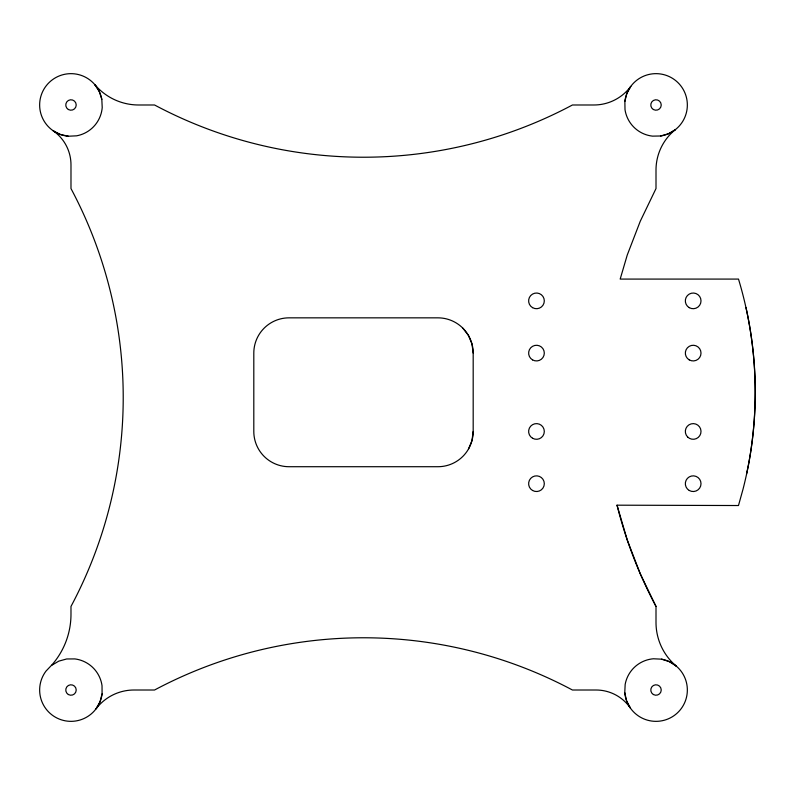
<?xml version="1.0" encoding="UTF-8"?>
<svg xmlns="http://www.w3.org/2000/svg" width="795" height="795" viewBox="0 0 795 795"><rect width="100%" height="100%" fill="white"/><g stroke="black" fill="none" stroke-linecap="round" stroke-linejoin="round"><path stroke-width="1.19" d="M102.088 693.886L100.021 701.806L95.976 708.921A47.64 47.64 0 0 1 133.977 690.01L154.558 690.01A443.988 443.988 0 0 1 572.43 690.01L596.071 690.01A41.638 41.638 0 0 1 630.266 707.888L626.52 700.624L624.771 692.624L625.158 684.455A31.343 31.343 0 0 1 653.391 658.777L661.559 659.164L669.36 661.659L676.237 666.081A57.101 57.101 0 0 1 656.004 622.475L656.004 606.436A443.988 443.988 0 0 1 617.029 505.183L738.476 505.531L743.007 489.253C760.686 420.515 759.076 347.008 738.495 279.085L620.18 279.085L627.245 255.046L640.273 221.219L656.004 188.564L656.004 170.041A51.844 51.844 0 0 1 675.541 129.496L668.525 133.719L660.665 135.985L652.486 136.134A31.343 31.343 0 0 1 625.009 109.65L624.86 101.472L626.838 93.532L630.793 86.377A45.871 45.871 0 0 1 593.895 104.99L572.43 104.99A443.988 443.988 0 0 1 154.558 104.99L138.638 104.99A57.349 57.349 0 0 1 94.893 84.727L99.325 91.604L101.82 99.395L102.217 107.563A31.343 31.343 0 0 1 76.578 135.826L68.41 136.223L60.41 134.494L53.136 130.758A41.449 41.449 0 0 1 70.984 164.823L70.984 188.564A443.988 443.988 0 0 1 70.984 606.436L70.984 614.247A76.827 76.827 0 0 1 52.241 664.531L45.991 671.109A31.343 31.343 0 0 0 59.198 719.048A31.343 31.343 0 0 0 102.088 693.886L102.028 685.707A31.343 31.343 0 0 0 74.859 658.916L66.681 658.966L58.79 661.142L51.735 665.286M462.859 328.176L468.464 335.47L471.982 343.977L473.184 353.099L473.184 431.456L471.982 440.579L468.464 449.086M746.535 474.118L748.165 466.466A391.756 391.756 0 0 0 745.968 307.486M656.004 606.436L640.273 573.791L627.245 539.964L617.029 505.183M68.41 136.223A31.343 31.343 0 0 1 39.641 105.149A31.343 31.343 0 0 1 68.092 73.786A31.343 31.343 0 0 1 101.82 99.395M624.86 101.472A31.343 31.343 0 0 1 656.799 73.657A31.343 31.343 0 0 1 687.287 103.052A31.343 31.343 0 0 1 660.665 135.985M661.559 659.164A31.343 31.343 0 0 1 687.218 692.862A31.343 31.343 0 0 1 655.885 721.353A31.343 31.343 0 0 1 624.771 692.624M473.184 431.456A35.258 35.258 0 0 1 437.926 466.715L289.062 466.715A35.258 35.258 0 0 1 253.804 431.456L253.804 353.099A35.258 35.258 0 0 1 289.062 317.841L437.926 317.841A35.258 35.258 0 0 1 473.184 353.099M653.391 109.511A5.227 5.227 0 0 0 661.231 104.99A5.227 5.227 0 0 0 653.391 100.468A5.227 5.227 0 0 0 653.391 109.511M68.37 694.532A5.227 5.227 0 0 0 76.211 690.01A5.227 5.227 0 0 0 68.37 685.489A5.227 5.227 0 0 0 68.37 694.532M653.391 694.532A5.227 5.227 0 0 0 661.231 690.01A5.227 5.227 0 0 0 653.391 685.489A5.227 5.227 0 0 0 653.391 694.532M68.37 109.511A5.227 5.227 0 0 0 76.211 104.99A5.227 5.227 0 0 0 68.37 100.468A5.227 5.227 0 0 0 68.37 109.511M689.255 490.475A7.831 7.831 0 0 0 701.011 483.688A7.831 7.831 0 0 0 689.255 476.901A7.831 7.831 0 0 0 689.255 490.475M532.551 490.475A7.831 7.831 0 0 0 544.307 483.688A7.831 7.831 0 0 0 532.551 476.901A7.831 7.831 0 0 0 532.551 490.475M532.551 438.244A7.831 7.831 0 0 0 544.307 431.456A7.831 7.831 0 0 0 532.551 424.669A7.831 7.831 0 0 0 532.551 438.244M687.635 436.992A7.831 7.831 0 0 0 700.743 433.484A7.831 7.831 0 0 0 691.143 423.884A7.831 7.831 0 0 0 687.635 436.992M689.255 359.887A7.831 7.831 0 0 0 701.011 353.099A7.831 7.831 0 0 0 689.255 346.322A7.831 7.831 0 0 0 689.255 359.887M532.551 359.887A7.831 7.831 0 0 0 544.307 353.099A7.831 7.831 0 0 0 532.551 346.322A7.831 7.831 0 0 0 532.551 359.887M532.551 307.655A7.831 7.831 0 0 0 544.307 300.868A7.831 7.831 0 0 0 532.551 294.08A7.831 7.831 0 0 0 532.551 307.655M689.255 307.655A7.831 7.831 0 0 0 701.011 300.868A7.831 7.831 0 0 0 689.255 294.08A7.831 7.831 0 0 0 689.255 307.655"/></g></svg>
